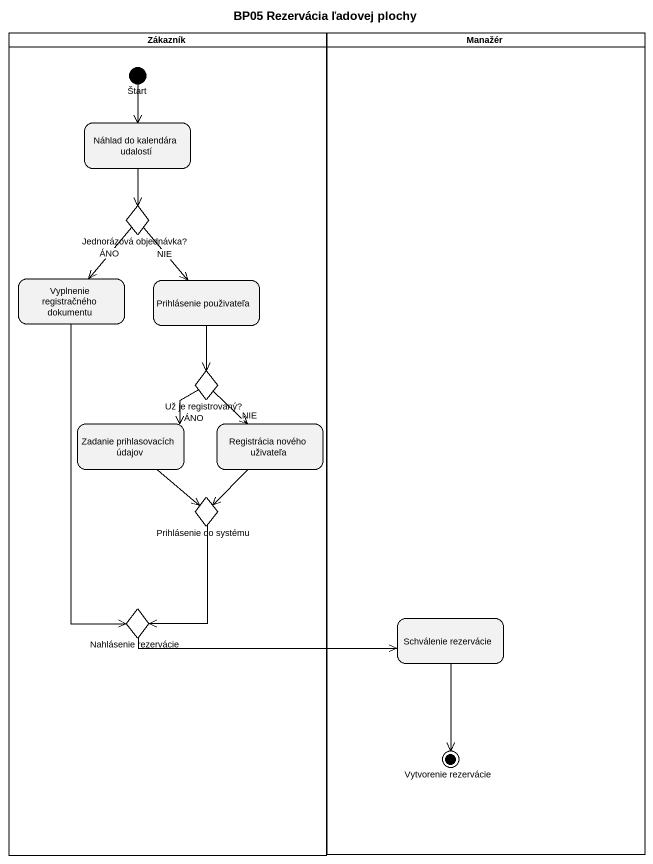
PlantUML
@startuml
title BP05 Rezervácia ľadovej plochy
hide empty description
state Zákazník <<partition>> {
  state Štart <<start>>
  state "Náhlad do kalendára udalostí" as Náhlad_do_kalendára_udalostí
  state "Jednorázová objednávka?" as Jednorázová_objednávka <<choice>>
  state "Vyplnenie registračného dokumentu" as Vyplnenie_registračného
  state "Prihlásenie použivateľa" as Prihlásenie_použivateľa
  state "Už je registrovaný?" as Už_je_registrovaný <<choice>>
  state "Zadanie prihlasovacích údajov" as Zadanie_prihlasovacích
  state "Registrácia nového uživateľa" as Registrácia_nového_uživateľa
  state "Prihlásenie do systému" as Prihlásenie_do_systému <<choice>>
  state "Nahlásenie rezervácie" as Nahlásenie_rezervácie <<choice>>
}
state Manažér <<partition>> {
  state "Schválenie rezervácie" as Schválenie_rezervácie
  state "Vytvorenie rezervácie" as Vytvorenie_rezervácie <<end>>
}
Štart --> Náhlad_do_kalendára_udalostí
Náhlad_do_kalendára_udalostí --> Jednorázová_objednávka
Jednorázová_objednávka --> Vyplnenie_registračného : ÁNO
Jednorázová_objednávka --> Prihlásenie_použivateľa : NIE
Vyplnenie_registračného --> Nahlásenie_rezervácie
Prihlásenie_použivateľa --> Už_je_registrovaný
Už_je_registrovaný --> Zadanie_prihlasovacích : ÁNO
Už_je_registrovaný --> Registrácia_nového_uživateľa : NIE
Zadanie_prihlasovacích --> Prihlásenie_do_systému
Registrácia_nového_uživateľa --> Prihlásenie_do_systému
Prihlásenie_do_systému --> Nahlásenie_rezervácie
Nahlásenie_rezervácie -right-> Schválenie_rezervácie
Schválenie_rezervácie --> Vytvorenie_rezervácie
@enduml
